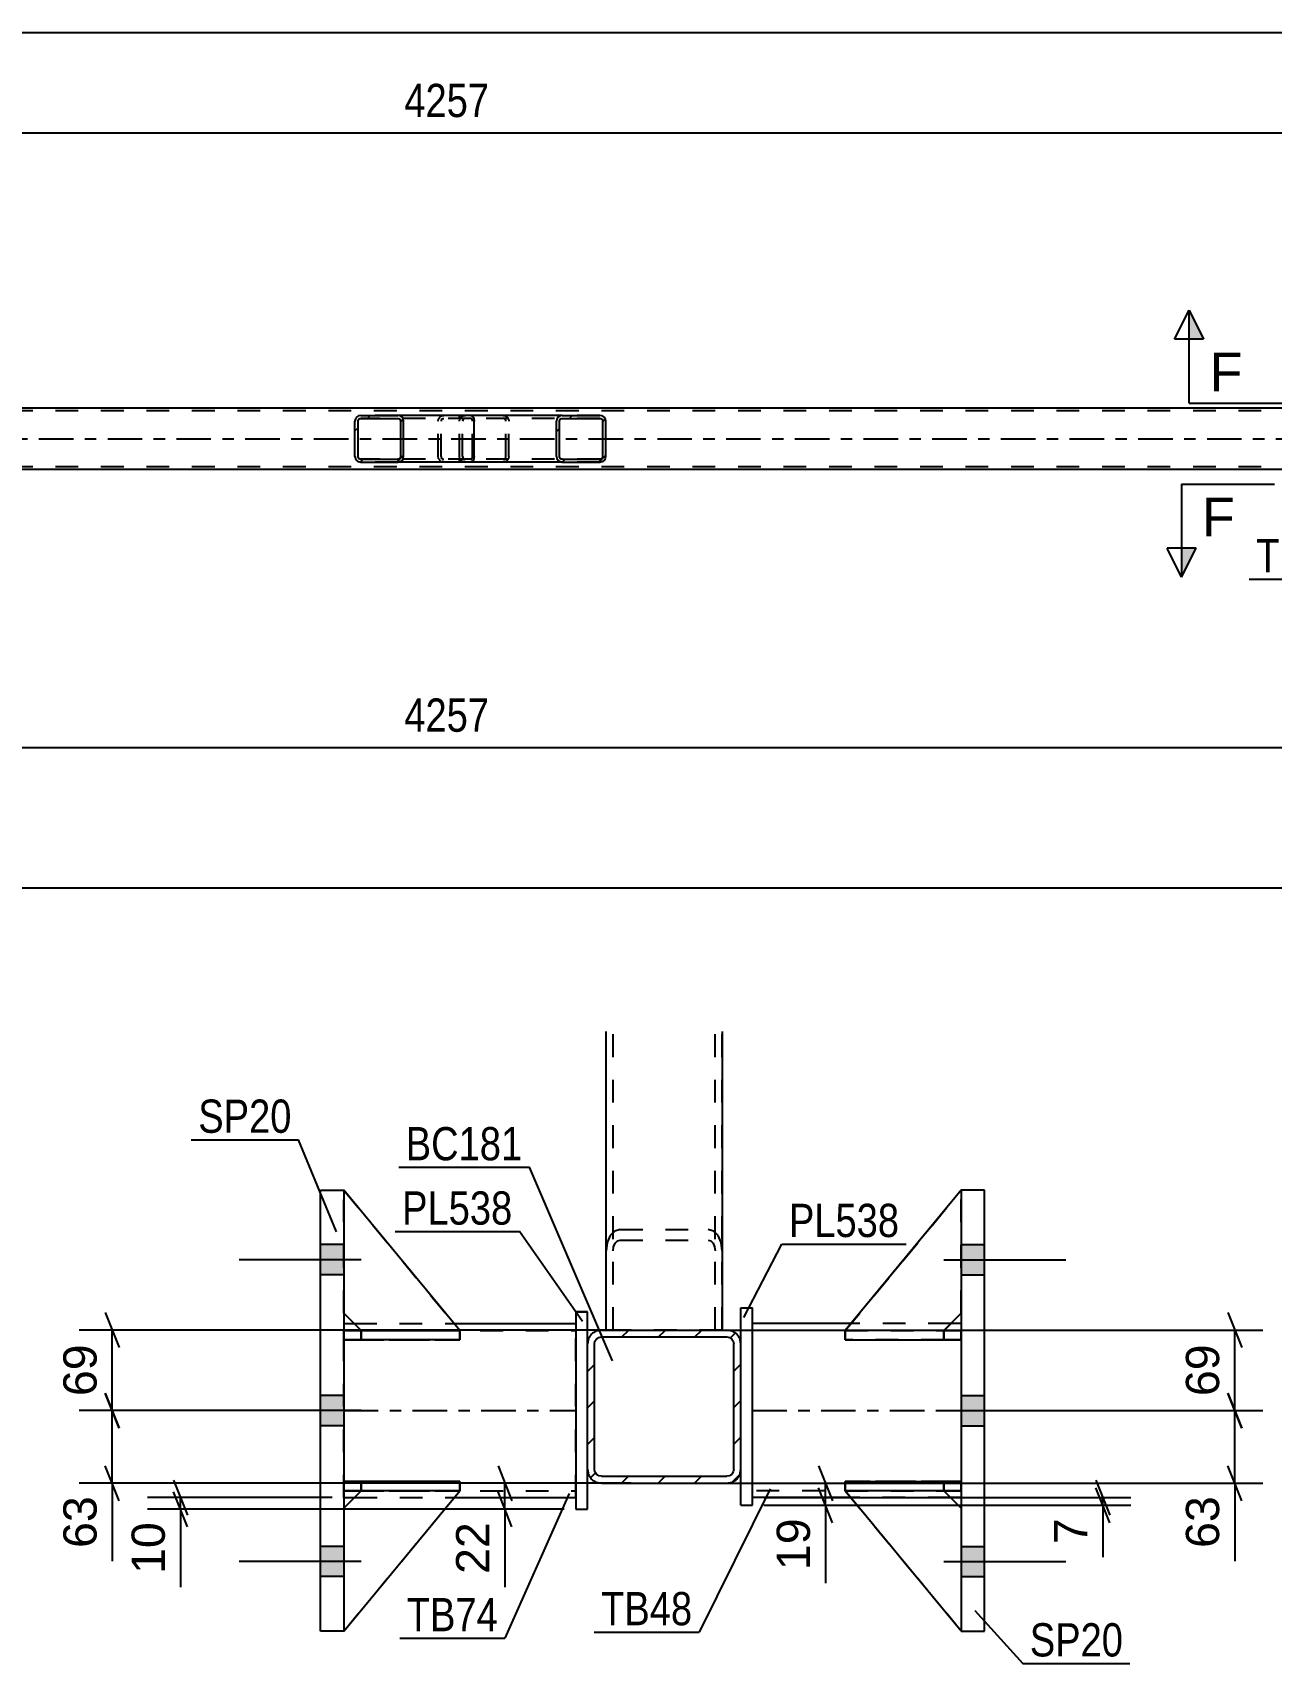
# Model space of a CAD drawing. Header units: millimetres. Extents: x 0 to 841, y 0 to 594.
# Drawn here: x 207.1 to 313.8, y 109.1 to 249.6 of the extents above; entities that cross this region are included whole.
import ezdxf

# ---------------------------------------------------------------- set-up
doc = ezdxf.new("R2010")
doc.units = ezdxf.units.MM
doc.linetypes.add('DXK_LINE_DOT2', pattern=[3.9198, 1.9599, -1.9599])
doc.linetypes.add('DXK_LINE_DOT3', pattern=[5.9187, 2.979, -0.9799, 0.9799, -0.9799])
doc.styles.add('Arial', font='ARIAL.TTF', dxfattribs={"height": 0.2})
doc.styles.add('Arial Narrow', font='ARIALN.TTF', dxfattribs={"height": 0.2})

# ---------------------------------------------------------------- blocks, each defined once
blk = doc.blocks.new('Part-717034435-3125 - 3036')
at = {"color": 7, "linetype": 'DXK_LINE_DOT2'}
for p, q in [((724.56, 216.98), (65.64, 216.98)), ((724.56, 212.18), (65.64, 212.18))]:
    blk.add_line(p, q, dxfattribs=at)
at = {"color": 2, "linetype": 'Continuous'}
for p, q in [((327.15, 217.22), (162.88, 217.22)), ((327.15, 211.94), (162.88, 211.94))]:
    blk.add_line(p, q, dxfattribs=at)
at = {"color": 7, "linetype": 'DXK_LINE_DOT3'}
blk.add_line((65.64, 214.58), (724.56, 214.58), dxfattribs=at)
blk = doc.blocks.new('Part-717034435-3164 - 3036')
at = {"linetype": 'Continuous'}
h = blk.add_hatch(dxfattribs=at)
h.set_pattern_fill('', scale=0.7, style=0, pattern_type=0)
h.set_pattern_definition([(45, (256.4776, 216.2857), (-1.57154, 1.57154), [])])
h.paths.add_polyline_path([(256.52, 216.1), (256.48, 216.29), (256.37, 216.44), (256.2, 216.55), (256.01, 216.58), (252.77, 216.58), (252.58, 216.55), (252.41, 216.44), (252.3, 216.29), (252.26, 216.1), (252.26, 213.06), (252.3, 212.88), (252.41, 212.72), (252.58, 212.62), (252.77, 212.58), (256.01, 212.58), (256.2, 212.62), (256.37, 212.72), (256.48, 212.88), (256.52, 213.06)])
h.paths.add_polyline_path([(256.24, 212.97), (256.19, 212.89), (256.1, 212.84), (256.01, 212.82), (252.77, 212.82), (252.67, 212.84), (252.59, 212.89), (252.53, 212.97), (252.52, 213.06), (252.52, 216.1), (252.53, 216.19), (252.59, 216.27), (252.67, 216.32), (252.77, 216.34), (256.01, 216.34), (256.1, 216.32), (256.19, 216.27), (256.24, 216.19), (256.26, 216.1), (256.26, 213.06)])
at = {"color": 7, "linetype": 'DXK_LINE_DOT2'}
for p, q in [((244.23, 216.55), (244.42, 216.58)), ((244.42, 216.34), (244.32, 216.32)), ((244.9, 216.58), (244.42, 216.58)), ((256.01, 216.34), (244.42, 216.34)), ((247.66, 216.58), (247.85, 216.55)), ((247.75, 216.32), (247.66, 216.34)), ((256.01, 216.58), (252.77, 216.58)), ((243.91, 216.1), (243.95, 216.29)), ((243.91, 213.06), (243.91, 216.1)), ((244.19, 216.19), (244.17, 216.1)), ((244.17, 213.06), (244.17, 216.1)), ((244.24, 216.27), (244.19, 216.19)), ((244.32, 216.32), (244.24, 216.27)), ((247.84, 216.27), (247.75, 216.32)), ((247.89, 216.19), (247.84, 216.27)), ((247.91, 216.1), (247.89, 216.19)), ((247.91, 213.06), (247.91, 216.1)), ((248.13, 216.29), (248.17, 216.1)), ((248.17, 213.06), (248.17, 216.1)), ((243.95, 212.88), (243.91, 213.06)), ((244.17, 213.06), (244.19, 212.97)), ((244.19, 212.97), (244.24, 212.89)), ((244.42, 212.58), (244.23, 212.62)), ((244.24, 212.89), (244.32, 212.84)), ((244.32, 212.84), (244.42, 212.82)), ((256.01, 212.82), (244.42, 212.82)), ((244.9, 212.58), (244.42, 212.58)), ((247.66, 212.82), (247.75, 212.84)), ((247.85, 212.62), (247.66, 212.58)), ((247.75, 212.84), (247.84, 212.89)), ((247.84, 212.89), (247.89, 212.97)), ((247.89, 212.97), (247.91, 213.06)), ((248.17, 213.06), (248.13, 212.88)), ((256.01, 212.58), (252.77, 212.58))]:
    blk.add_line(p, q, dxfattribs=at)
at = {"color": 2, "linetype": 'Continuous'}
for p, q in [((252.77, 216.58), (244.9, 216.58)), ((252.77, 216.58), (252.58, 216.55)), ((252.67, 216.32), (252.77, 216.34)), ((252.77, 216.58), (256.01, 216.58)), ((252.77, 216.34), (256.01, 216.34)), ((256.2, 216.55), (256.01, 216.58)), ((256.01, 216.34), (256.1, 216.32)), ((252.3, 216.29), (252.26, 216.1)), ((252.26, 213.06), (252.26, 216.1)), ((252.52, 216.1), (252.53, 216.19)), ((252.52, 213.06), (252.52, 216.1)), ((252.53, 216.19), (252.59, 216.27)), ((252.59, 216.27), (252.67, 216.32)), ((256.1, 216.32), (256.19, 216.27)), ((256.19, 216.27), (256.24, 216.19)), ((256.24, 216.19), (256.26, 216.1)), ((256.26, 213.06), (256.26, 216.1)), ((256.52, 216.1), (256.48, 216.29)), ((256.52, 213.06), (256.52, 216.1)), ((252.77, 212.58), (244.9, 212.58)), ((252.26, 213.06), (252.3, 212.88)), ((252.53, 212.97), (252.52, 213.06)), ((252.59, 212.89), (252.53, 212.97)), ((252.58, 212.62), (252.77, 212.58)), ((252.67, 212.84), (252.59, 212.89)), ((252.77, 212.82), (252.67, 212.84)), ((252.77, 212.82), (256.01, 212.82)), ((252.77, 212.58), (256.01, 212.58)), ((256.1, 212.84), (256.01, 212.82)), ((256.01, 212.58), (256.2, 212.62)), ((256.19, 212.89), (256.1, 212.84)), ((256.24, 212.97), (256.19, 212.89)), ((256.26, 213.06), (256.24, 212.97)), ((256.48, 212.88), (256.52, 213.06))]:
    blk.add_line(p, q, dxfattribs=at)
at = {"color": 7, "linetype": 'DXK_LINE_DOT2'}
for centre, start, end in [((244.4, 216.08), 110.7583, 155.6801), ((247.68, 216.08), 24.3199, 69.2417), ((244.4, 213.08), 204.3199, 249.2417), ((247.68, 213.08), 290.7583, 335.6801)]:
    blk.add_arc(centre, 0.496, start, end, dxfattribs=at)
at = {"color": 2, "linetype": 'Continuous'}
for centre, start, end in [((252.75, 216.08), 110.7583, 155.68), ((256.03, 216.08), 24.32, 69.2417), ((252.75, 213.08), 204.32, 249.2417), ((256.03, 213.08), 290.7583, 335.68)]:
    blk.add_arc(centre, 0.496, start, end, dxfattribs=at)
blk = doc.blocks.new('Part-717034435-3165 - 3036')
at = {"linetype": 'Continuous'}
h = blk.add_hatch(dxfattribs=at)
h.set_pattern_fill('', scale=0.7, style=0, pattern_type=0)
h.set_pattern_definition([(45, (239.066, 216.2857), (-1.57154, 1.57154), [])])
h.paths.add_polyline_path([(239.1, 216.1), (239.07, 216.29), (238.96, 216.44), (238.79, 216.55), (238.6, 216.58), (235.42, 216.58), (235.22, 216.55), (235.06, 216.44), (234.95, 216.29), (234.91, 216.1), (234.91, 213.06), (234.95, 212.88), (235.06, 212.72), (235.22, 212.62), (235.42, 212.58), (238.6, 212.58), (238.79, 212.62), (238.96, 212.72), (239.07, 212.88), (239.1, 213.06)])
h.paths.add_polyline_path([(238.83, 212.97), (238.78, 212.89), (238.7, 212.84), (238.6, 212.82), (235.42, 212.82), (235.32, 212.84), (235.24, 212.89), (235.19, 212.97), (235.17, 213.06), (235.17, 216.1), (235.19, 216.19), (235.24, 216.27), (235.32, 216.32), (235.42, 216.34), (238.6, 216.34), (238.7, 216.32), (238.78, 216.27), (238.83, 216.19), (238.85, 216.1), (238.85, 213.06)])
at = {"color": 2, "linetype": 'Continuous'}
for p, q in [((235.42, 216.58), (235.22, 216.55)), ((235.32, 216.32), (235.42, 216.34)), ((235.42, 216.58), (238.6, 216.58)), ((235.42, 216.34), (238.6, 216.34)), ((244.9, 216.58), (238.6, 216.58)), ((238.79, 216.55), (238.6, 216.58)), ((238.6, 216.34), (238.7, 216.32)), ((244.9, 216.58), (245.01, 216.55)), ((245.01, 216.55), (245.09, 216.44)), ((245.09, 216.44), (245.15, 216.29)), ((234.95, 216.29), (234.91, 216.1)), ((234.91, 213.06), (234.91, 216.1)), ((235.17, 216.1), (235.19, 216.19)), ((235.17, 213.06), (235.17, 216.1)), ((235.19, 216.19), (235.24, 216.27)), ((235.24, 216.27), (235.32, 216.32)), ((238.7, 216.32), (238.78, 216.27)), ((238.78, 216.27), (238.83, 216.19)), ((238.83, 216.19), (238.85, 216.1)), ((238.85, 213.06), (238.85, 216.1)), ((239.1, 216.1), (239.07, 216.29)), ((239.1, 213.06), (239.1, 216.1)), ((245.15, 216.29), (245.17, 216.1)), ((245.17, 213.06), (245.17, 216.1)), ((234.91, 213.06), (234.95, 212.88)), ((235.19, 212.97), (235.17, 213.06)), ((235.24, 212.89), (235.19, 212.97)), ((235.22, 212.62), (235.42, 212.58)), ((235.32, 212.84), (235.24, 212.89)), ((235.42, 212.82), (235.32, 212.84)), ((235.42, 212.82), (238.6, 212.82)), ((235.42, 212.58), (238.6, 212.58)), ((238.7, 212.84), (238.6, 212.82)), ((238.6, 212.58), (238.79, 212.62)), ((244.9, 212.58), (238.6, 212.58)), ((238.78, 212.89), (238.7, 212.84)), ((238.83, 212.97), (238.78, 212.89)), ((238.85, 213.06), (238.83, 212.97)), ((239.07, 212.88), (239.1, 213.06)), ((245.01, 212.62), (244.9, 212.58)), ((245.09, 212.72), (245.01, 212.62)), ((245.15, 212.88), (245.09, 212.72)), ((245.17, 213.06), (245.15, 212.88))]:
    blk.add_line(p, q, dxfattribs=at)
at = {"color": 7, "linetype": 'DXK_LINE_DOT2'}
for p, q in [((238.6, 216.58), (235.42, 216.58)), ((244.9, 216.34), (235.42, 216.34)), ((242.38, 216.55), (242.57, 216.58)), ((242.47, 216.32), (242.57, 216.34)), ((243.91, 216.34), (243.91, 216.58)), ((244.95, 216.32), (244.9, 216.34)), ((242.06, 216.1), (242.1, 216.29)), ((242.06, 213.06), (242.06, 216.1)), ((242.34, 216.19), (242.32, 216.1)), ((242.32, 213.06), (242.32, 216.1)), ((242.39, 216.27), (242.34, 216.19)), ((242.39, 216.27), (242.41, 216.29)), ((242.41, 216.29), (242.47, 216.32)), ((245, 216.27), (244.95, 216.32)), ((245.03, 216.19), (245, 216.27)), ((245.04, 216.1), (245.03, 216.19)), ((245.04, 213.06), (245.04, 216.1)), ((244.9, 212.82), (235.42, 212.82)), ((238.6, 212.58), (235.42, 212.58)), ((242.1, 212.88), (242.06, 213.06)), ((242.32, 213.06), (242.34, 212.97)), ((242.34, 212.97), (242.39, 212.89)), ((242.57, 212.58), (242.38, 212.62)), ((242.39, 212.89), (242.47, 212.84)), ((242.47, 212.84), (242.57, 212.82)), ((243.91, 212.58), (243.91, 212.82)), ((244.9, 212.82), (244.95, 212.84)), ((244.95, 212.84), (245, 212.89)), ((245, 212.89), (245.03, 212.97)), ((245.03, 212.97), (245.04, 213.06))]:
    blk.add_line(p, q, dxfattribs=at)
at = {"color": 2, "linetype": 'Continuous'}
for centre, start, end in [((235.4, 216.09), 111.1941, 156.1506), ((238.62, 216.09), 23.8494, 68.8059), ((235.4, 213.08), 203.8494, 248.8059), ((238.62, 213.08), 291.1941, 336.1506)]:
    blk.add_arc(centre, 0.492, start, end, dxfattribs=at)
at = {"color": 7, "linetype": 'DXK_LINE_DOT2'}
for centre, start, end in [((242.55, 216.09), 111.1941, 156.1506), ((242.55, 213.08), 203.8494, 248.8059)]:
    blk.add_arc(centre, 0.492, start, end, dxfattribs=at)
blk = doc.blocks.new('Part-717034435-1830 - 1626')
at = {"color": 7, "linetype": 'DXK_LINE_DOT2'}
for p, q in [((235.44, 123.96), (233.94, 122.46)), ((233.94, 111.87), (243.94, 123.96)), ((233.94, 122.46), (235.44, 123.96)), ((233.94, 111.87), (243.94, 123.96)), ((243.94, 123.96), (235.44, 123.96)), ((235.44, 123.96), (235.44, 123.96)), ((235.44, 123.96), (243.94, 123.96)), ((243.94, 123.96), (243.94, 123.96)), ((233.94, 122.46), (233.94, 111.87))]:
    blk.add_line(p, q, dxfattribs=at)
blk = doc.blocks.new('Part-717034435-1665 - 1626')
at = {"color": 2, "linetype": 'Continuous'}
for p, q in [((289.14, 149.87), (287.14, 149.87)), ((287.14, 149.87), (287.14, 111.87)), ((289.14, 111.87), (289.14, 149.87)), ((287.14, 111.87), (289.14, 111.87))]:
    blk.add_line(p, q, dxfattribs=at)
blk = doc.blocks.new('Part-717034435-1633 - 1626')
at = {"color": 7, "linetype": 'DXK_LINE_DOT2'}
for p, q in [((277.14, 123.97), (277.14, 124.77)), ((277.14, 124.77), (285.64, 124.77)), ((287.14, 124.77), (277.14, 124.77)), ((285.64, 123.97), (277.14, 123.97)), ((277.14, 123.97), (287.14, 123.97)), ((285.64, 123.97), (285.64, 124.77)), ((285.64, 124.77), (287.14, 124.77)), ((287.14, 123.97), (285.64, 123.97)), ((287.14, 123.97), (287.14, 124.77)), ((287.14, 123.97), (287.14, 124.77)), ((287.14, 124.77), (287.14, 124.77)), ((287.14, 123.97), (287.14, 123.97))]:
    blk.add_line(p, q, dxfattribs=at)
blk = doc.blocks.new('Part-717034435-1650 - 1626')
at = {"color": 2, "linetype": 'Continuous'}
for p, q in [((233.94, 138.37), (234.83, 138.37)), ((243.44, 138.37), (253.94, 138.37)), ((233.94, 123.37), (234.85, 123.37)), ((243.45, 123.37), (253.94, 123.37))]:
    blk.add_line(p, q, dxfattribs=at)
at = {"color": 7, "linetype": 'DXK_LINE_DOT2'}
for p, q in [((233.94, 123.37), (233.94, 138.37)), ((233.94, 137.77), (253.94, 137.77)), ((234.83, 138.37), (243.44, 138.37)), ((253.94, 123.37), (253.94, 138.37)), ((233.94, 123.97), (253.94, 123.97)), ((234.85, 123.37), (243.45, 123.37))]:
    blk.add_line(p, q, dxfattribs=at)
at = {"color": 7, "linetype": 'DXK_LINE_DOT3'}
blk.add_line((233.94, 130.87), (253.94, 130.87), dxfattribs=at)
blk = doc.blocks.new('Part-717034435-1634 - 1626')
at = {"color": 2, "linetype": 'Continuous'}
for p, q in [((277.15, 137.77), (277.14, 137.77)), ((277.14, 137.77), (277.14, 136.97)), ((287.14, 137.77), (278.39, 137.77)), ((287.14, 137.77), (287.14, 137.77)), ((287.14, 137.77), (287.14, 136.97)), ((277.14, 136.97), (287.14, 136.97))]:
    blk.add_line(p, q, dxfattribs=at)
at = {"color": 7, "linetype": 'DXK_LINE_DOT2'}
for p, q in [((278.39, 137.77), (277.15, 137.77)), ((285.64, 137.77), (277.15, 137.77)), ((285.64, 137.77), (287.14, 137.77)), ((285.64, 137.77), (285.64, 136.97)), ((287.14, 137.77), (287.14, 137.77)), ((277.14, 136.97), (285.64, 136.97)), ((285.64, 136.97), (287.14, 136.97))]:
    blk.add_line(p, q, dxfattribs=at)
blk = doc.blocks.new('Part-717034435-1635 - 1626')
at = {"color": 2, "linetype": 'Continuous'}
for p, q in [((277.14, 124.77), (287.14, 124.77)), ((277.14, 124.77), (277.14, 123.97)), ((287.14, 123.97), (277.14, 123.97)), ((287.14, 124.77), (287.14, 124.77)), ((287.14, 123.97), (287.14, 124.77))]:
    blk.add_line(p, q, dxfattribs=at)
at = {"color": 7, "linetype": 'DXK_LINE_DOT2'}
for p, q in [((285.64, 124.77), (277.14, 124.77)), ((277.14, 123.97), (285.64, 123.97)), ((287.14, 124.77), (285.64, 124.77)), ((285.64, 124.77), (285.64, 123.97)), ((285.64, 123.97), (287.14, 123.97)), ((287.14, 124.77), (287.14, 124.77))]:
    blk.add_line(p, q, dxfattribs=at)
blk = doc.blocks.new('Part-717034435-1682 - 1626')
at = {"linetype": 'Continuous'}
h = blk.add_hatch(dxfattribs=at)
h.set_pattern_fill('', scale=0.7, style=0, pattern_type=0)
h.set_pattern_definition([(45, (267.3983, 124.7016), (-1.57154, 1.57154), [])])
h.paths.add_polyline_path([(266.94, 124.61), (267.4, 124.7), (267.79, 124.96), (268.05, 125.35), (268.14, 125.81), (268.14, 136.61), (268.05, 137.07), (267.79, 137.46), (267.4, 137.72), (266.94, 137.81), (256.14, 137.81), (255.68, 137.72), (255.29, 137.46), (255.03, 137.07), (254.94, 136.61), (254.94, 125.81), (255.03, 125.35), (255.29, 124.96), (255.68, 124.7), (256.14, 124.61)])
h.paths.add_polyline_path([(256.14, 125.21), (255.91, 125.26), (255.71, 125.39), (255.58, 125.58), (255.54, 125.81), (255.54, 136.61), (255.58, 136.84), (255.71, 137.03), (255.91, 137.16), (256.14, 137.21), (266.94, 137.21), (267.17, 137.16), (267.36, 137.03), (267.49, 136.84), (267.54, 136.61), (267.54, 125.81), (267.49, 125.58), (267.36, 125.39), (267.17, 125.26), (266.94, 125.21)])
at = {"color": 2, "linetype": 'Continuous'}
for p, q in [((256.14, 137.81), (255.68, 137.72)), ((256.14, 137.81), (256.14, 137.81)), ((256.14, 137.81), (266.94, 137.81)), ((266.94, 137.81), (266.94, 137.81)), ((267.4, 137.72), (266.94, 137.81)), ((255.03, 137.07), (254.94, 136.61)), ((254.94, 136.61), (254.94, 136.61)), ((254.94, 125.81), (254.94, 136.61)), ((255.54, 136.61), (255.58, 136.84)), ((255.54, 136.61), (255.54, 136.61)), ((255.54, 125.81), (255.54, 136.61)), ((255.58, 136.84), (255.71, 137.03)), ((255.71, 137.03), (255.91, 137.16)), ((255.91, 137.16), (256.14, 137.21)), ((256.14, 137.21), (256.14, 137.21)), ((256.14, 137.21), (266.94, 137.21)), ((266.94, 137.21), (266.94, 137.21)), ((266.94, 137.21), (267.17, 137.16)), ((267.17, 137.16), (267.36, 137.03)), ((267.36, 137.03), (267.49, 136.84)), ((267.49, 136.84), (267.54, 136.61)), ((267.54, 136.61), (267.54, 136.61)), ((267.54, 125.81), (267.54, 136.61)), ((268.14, 136.61), (268.05, 137.07)), ((268.14, 136.61), (268.14, 136.61)), ((268.14, 125.81), (268.14, 136.61)), ((254.94, 125.81), (254.94, 125.81)), ((254.94, 125.81), (255.03, 125.35)), ((255.54, 125.81), (255.54, 125.81)), ((255.58, 125.58), (255.54, 125.81)), ((255.71, 125.39), (255.58, 125.58)), ((255.91, 125.26), (255.71, 125.39)), ((256.14, 125.21), (255.91, 125.26)), ((256.14, 125.21), (256.14, 125.21)), ((256.14, 125.21), (266.94, 125.21)), ((267.17, 125.26), (266.94, 125.21)), ((266.94, 125.21), (266.94, 125.21)), ((267.36, 125.39), (267.17, 125.26)), ((267.49, 125.58), (267.36, 125.39)), ((267.54, 125.81), (267.49, 125.58)), ((267.54, 125.81), (267.54, 125.81)), ((268.05, 125.35), (268.14, 125.81)), ((268.14, 125.81), (268.14, 125.81)), ((255.68, 124.7), (256.14, 124.61)), ((256.14, 124.61), (256.14, 124.61)), ((256.14, 124.61), (266.94, 124.61)), ((266.94, 124.61), (267.4, 124.7)), ((266.94, 124.61), (266.94, 124.61))]:
    blk.add_line(p, q, dxfattribs=at)
for centre, start, end in [((256.14, 136.61), 112.5, 157.5), ((266.94, 136.61), 22.5, 67.5), ((256.14, 125.81), 202.5, 247.5), ((266.94, 125.81), 292.5, 337.5)]:
    blk.add_arc(centre, 1.2, start, end, dxfattribs=at)
blk = doc.blocks.new('Part-717034435-1701 - 1626')
at = {"color": 2, "linetype": 'Continuous'}
for p, q in [((277.14, 123.96), (277.14, 123.96)), ((285.64, 123.96), (277.14, 123.96)), ((287.14, 111.87), (277.14, 123.96)), ((285.64, 123.96), (285.64, 123.96)), ((285.64, 123.96), (287.14, 122.46))]:
    blk.add_line(p, q, dxfattribs=at)
at = {"color": 7, "linetype": 'DXK_LINE_DOT2'}
for p, q in [((277.14, 123.96), (285.64, 123.96)), ((287.14, 111.87), (277.14, 123.96)), ((285.64, 123.96), (287.14, 122.46)), ((287.14, 122.46), (287.14, 111.87))]:
    blk.add_line(p, q, dxfattribs=at)
blk = doc.blocks.new('Part-717034435-1704 - 1626')
at = {"color": 7, "linetype": 'DXK_LINE_DOT2'}
for p, q in [((287.14, 149.87), (277.14, 137.76)), ((277.14, 137.76), (287.14, 149.87)), ((287.14, 139.26), (287.14, 149.87)), ((285.64, 137.76), (287.14, 139.26)), ((285.64, 137.76), (287.14, 139.26)), ((277.14, 137.76), (285.64, 137.76)), ((277.14, 137.76), (277.14, 137.76)), ((285.64, 137.76), (277.14, 137.76)), ((285.64, 137.76), (285.64, 137.76))]:
    blk.add_line(p, q, dxfattribs=at)
blk = doc.blocks.new('Part-717034435-1836 - 1626')
at = {"color": 2, "linetype": 'Continuous'}
for p, q in [((233.94, 136.97), (233.94, 137.77)), ((233.94, 137.77), (242.69, 137.77)), ((243.94, 137.77), (243.93, 137.77)), ((243.94, 136.97), (243.94, 137.77)), ((243.94, 136.97), (233.94, 136.97)), ((233.94, 136.97), (233.94, 136.97))]:
    blk.add_line(p, q, dxfattribs=at)
at = {"color": 7, "linetype": 'DXK_LINE_DOT2'}
for p, q in [((235.44, 137.77), (233.94, 137.77)), ((235.44, 136.97), (235.44, 137.77)), ((235.44, 137.77), (243.93, 137.77)), ((233.94, 136.97), (235.44, 136.97)), ((235.44, 136.97), (243.94, 136.97))]:
    blk.add_line(p, q, dxfattribs=at)
blk = doc.blocks.new('Part-717034435-1707 - 1626')
at = {"color": 2, "linetype": 'Continuous'}
for p, q in [((287.14, 149.87), (277.14, 137.76)), ((287.14, 149.87), (287.14, 149.87)), ((287.14, 149.87), (287.14, 149.87)), ((285.65, 137.77), (287.14, 139.26)), ((278.39, 137.76), (277.14, 137.76)), ((277.14, 137.76), (277.14, 137.76))]:
    blk.add_line(p, q, dxfattribs=at)
at = {"color": 7, "linetype": 'DXK_LINE_DOT2'}
for p, q in [((287.14, 149.87), (277.14, 137.76)), ((287.14, 139.26), (287.14, 149.87)), ((285.64, 137.76), (287.14, 139.26)), ((285.64, 137.76), (277.14, 137.76)), ((285.64, 137.76), (278.39, 137.76)), ((285.64, 137.76), (285.65, 137.77)), ((285.64, 137.76), (285.64, 137.76))]:
    blk.add_line(p, q, dxfattribs=at)
blk = doc.blocks.new('Part-717034435-1835 - 1626')
at = {"color": 2, "linetype": 'Continuous'}
for p, q in [((233.94, 123.97), (233.94, 124.77)), ((243.94, 124.77), (233.94, 124.77)), ((243.94, 123.97), (233.94, 123.97)), ((233.94, 123.97), (233.94, 123.97)), ((243.94, 123.97), (243.94, 124.77))]:
    blk.add_line(p, q, dxfattribs=at)
at = {"color": 7, "linetype": 'DXK_LINE_DOT2'}
for p, q in [((235.44, 124.77), (233.94, 124.77)), ((233.94, 123.97), (235.44, 123.97)), ((235.44, 123.97), (235.44, 124.77)), ((243.94, 124.77), (235.44, 124.77)), ((235.44, 123.97), (243.94, 123.97))]:
    blk.add_line(p, q, dxfattribs=at)
blk = doc.blocks.new('Part-717034435-1708 - 1626')
at = {"color": 7, "linetype": 'DXK_LINE_DOT2'}
for p, q in [((277.14, 136.97), (277.14, 137.77)), ((277.14, 137.77), (285.64, 137.77)), ((287.14, 137.77), (277.14, 137.77)), ((285.64, 136.97), (285.64, 137.77)), ((285.64, 137.77), (287.14, 137.77)), ((287.14, 136.97), (287.14, 137.77)), ((287.14, 136.97), (287.14, 137.77)), ((287.14, 137.77), (287.14, 137.77)), ((285.64, 136.97), (277.14, 136.97)), ((277.14, 136.97), (287.14, 136.97)), ((287.14, 136.97), (285.64, 136.97)), ((287.14, 136.97), (287.14, 136.97))]:
    blk.add_line(p, q, dxfattribs=at)
blk = doc.blocks.new('Part-717034435-1790 - 1626')
at = {"color": 2, "linetype": 'Continuous'}
for p, q in [((277.64, 138.37), (269.14, 138.37)), ((287.14, 138.37), (286.25, 138.37)), ((277.63, 123.37), (269.14, 123.37)), ((287.14, 123.37), (286.23, 123.37))]:
    blk.add_line(p, q, dxfattribs=at)
at = {"color": 7, "linetype": 'DXK_LINE_DOT2'}
for p, q in [((269.14, 123.37), (269.14, 138.37)), ((287.14, 137.77), (269.14, 137.77)), ((286.25, 138.37), (277.64, 138.37)), ((287.14, 138.37), (287.14, 123.37)), ((287.14, 123.97), (269.14, 123.97)), ((286.23, 123.37), (277.63, 123.37))]:
    blk.add_line(p, q, dxfattribs=at)
at = {"color": 7, "linetype": 'DXK_LINE_DOT3'}
blk.add_line((269.14, 130.87), (287.14, 130.87), dxfattribs=at)
blk = doc.blocks.new('Part-717034435-1805 - 1626')
at = {"color": 2, "linetype": 'Continuous'}
for p, q in [((268.14, 139.71), (269.14, 139.71)), ((268.14, 136.61), (268.14, 139.71)), ((269.14, 122.71), (269.14, 139.71)), ((268.14, 122.71), (268.14, 125.81)), ((268.14, 122.71), (269.14, 122.71))]:
    blk.add_line(p, q, dxfattribs=at)
at = {"color": 7, "linetype": 'DXK_LINE_DOT2'}
for p, q in [((268.14, 139.71), (269.14, 139.71)), ((268.14, 125.81), (268.14, 136.61)), ((268.14, 122.71), (269.14, 122.71))]:
    blk.add_line(p, q, dxfattribs=at)
blk = doc.blocks.new('Bolt-717034435-1874 - 1626')
at = {"linetype": 'Continuous'}
for points in [[(233.94, 142.57), (233.94, 145.17), (231.94, 145.17), (231.94, 142.57)], [(233.94, 142.57), (233.94, 145.17), (231.94, 145.17), (231.94, 142.57)], [(233.94, 142.57), (233.94, 145.17), (231.94, 145.17), (231.94, 142.57)], [(233.94, 129.57), (233.94, 132.17), (231.94, 132.17), (231.94, 129.57)], [(233.94, 129.57), (233.94, 132.17), (231.94, 132.17), (231.94, 129.57)], [(233.94, 116.57), (233.94, 119.17), (231.94, 119.17), (231.94, 116.57)], [(233.94, 116.57), (233.94, 119.17), (231.94, 119.17), (231.94, 116.57)], [(233.94, 116.57), (233.94, 119.17), (231.94, 119.17), (231.94, 116.57)]]:
    blk.add_hatch(color=1, dxfattribs=at).paths.add_polyline_path(points)
at = {"color": 1, "linetype": 'Continuous'}
for p, q in [((233.94, 145.17), (231.94, 145.17)), ((233.94, 145.17), (231.94, 145.17)), ((233.94, 145.17), (231.94, 145.17)), ((235.44, 143.87), (224.94, 143.87)), ((235.44, 143.87), (224.94, 143.87)), ((235.44, 143.87), (224.94, 143.87)), ((233.94, 142.57), (231.94, 142.57)), ((233.94, 142.57), (231.94, 142.57)), ((233.94, 142.57), (231.94, 142.57)), ((233.94, 132.17), (231.94, 132.17)), ((233.94, 132.17), (231.94, 132.17)), ((235.44, 130.87), (224.94, 130.87)), ((235.44, 130.87), (224.94, 130.87)), ((233.94, 129.57), (231.94, 129.57)), ((233.94, 129.57), (231.94, 129.57)), ((233.94, 119.17), (231.94, 119.17)), ((233.94, 119.17), (231.94, 119.17)), ((233.94, 119.17), (231.94, 119.17)), ((235.44, 117.87), (224.94, 117.87)), ((235.44, 117.87), (224.94, 117.87)), ((235.44, 117.87), (224.94, 117.87)), ((233.94, 116.57), (231.94, 116.57)), ((233.94, 116.57), (231.94, 116.57)), ((233.94, 116.57), (231.94, 116.57))]:
    blk.add_line(p, q, dxfattribs=at)
blk = doc.blocks.new('Part-717034435-1810 - 1626')
at = {"color": 2, "linetype": 'Continuous'}
for p, q in [((253.94, 139.37), (254.94, 139.37)), ((253.94, 139.37), (253.94, 122.37)), ((254.94, 136.61), (254.94, 139.37)), ((254.94, 122.37), (254.94, 125.81)), ((253.94, 122.37), (254.94, 122.37))]:
    blk.add_line(p, q, dxfattribs=at)
at = {"color": 7, "linetype": 'DXK_LINE_DOT2'}
for p, q in [((254.94, 139.37), (253.94, 139.37)), ((254.94, 125.81), (254.94, 136.61)), ((253.94, 122.37), (254.94, 122.37))]:
    blk.add_line(p, q, dxfattribs=at)
blk = doc.blocks.new('Part-717034435-1819 - 1626')
at = {"color": 7, "linetype": 'DXK_LINE_DOT2'}
for p, q in [((277.14, 123.96), (285.64, 123.96)), ((287.14, 111.87), (277.14, 123.96)), ((277.14, 123.96), (277.14, 123.96)), ((285.64, 123.96), (277.14, 123.96)), ((277.14, 123.96), (287.14, 111.87)), ((285.64, 123.96), (287.14, 122.46)), ((285.64, 123.96), (285.64, 123.96)), ((287.14, 122.46), (285.64, 123.96)), ((287.14, 122.46), (287.14, 111.87))]:
    blk.add_line(p, q, dxfattribs=at)
blk = doc.blocks.new('Bolt-717034435-1823 - 1626')
at = {"linetype": 'Continuous'}
for points in [[(289.14, 142.57), (289.14, 145.17), (287.14, 145.17), (287.14, 142.57)], [(289.14, 142.57), (289.14, 145.17), (287.14, 145.17), (287.14, 142.57)], [(289.14, 142.57), (289.14, 145.17), (287.14, 145.17), (287.14, 142.57)], [(289.14, 129.57), (289.14, 132.17), (287.14, 132.17), (287.14, 129.57)], [(289.14, 129.57), (289.14, 132.17), (287.14, 132.17), (287.14, 129.57)], [(289.14, 116.57), (289.14, 119.17), (287.14, 119.17), (287.14, 116.57)], [(289.14, 116.57), (289.14, 119.17), (287.14, 119.17), (287.14, 116.57)], [(289.14, 116.57), (289.14, 119.17), (287.14, 119.17), (287.14, 116.57)]]:
    blk.add_hatch(color=1, dxfattribs=at).paths.add_polyline_path(points)
at = {"color": 1, "linetype": 'Continuous'}
for p, q in [((287.14, 145.17), (289.14, 145.17)), ((287.14, 145.17), (289.14, 145.17)), ((287.14, 145.17), (289.14, 145.17)), ((285.64, 143.87), (296.14, 143.87)), ((285.64, 143.87), (296.14, 143.87)), ((285.64, 143.87), (296.14, 143.87)), ((287.14, 142.57), (289.14, 142.57)), ((287.14, 142.57), (289.14, 142.57)), ((287.14, 142.57), (289.14, 142.57)), ((287.14, 132.17), (289.14, 132.17)), ((287.14, 132.17), (289.14, 132.17)), ((285.64, 130.87), (296.14, 130.87)), ((285.64, 130.87), (296.14, 130.87)), ((287.14, 129.57), (289.14, 129.57)), ((287.14, 129.57), (289.14, 129.57)), ((287.14, 119.17), (289.14, 119.17)), ((287.14, 119.17), (289.14, 119.17)), ((287.14, 119.17), (289.14, 119.17)), ((285.64, 117.87), (296.14, 117.87)), ((285.64, 117.87), (296.14, 117.87)), ((285.64, 117.87), (296.14, 117.87)), ((287.14, 116.57), (289.14, 116.57)), ((287.14, 116.57), (289.14, 116.57)), ((287.14, 116.57), (289.14, 116.57))]:
    blk.add_line(p, q, dxfattribs=at)
blk = doc.blocks.new('Part-717034435-1827 - 1626')
at = {"color": 2, "linetype": 'Continuous'}
for p, q in [((235.44, 123.96), (233.94, 122.46)), ((233.94, 111.87), (243.94, 123.96)), ((243.94, 123.96), (235.44, 123.96)), ((235.44, 123.96), (235.44, 123.96)), ((243.94, 123.96), (243.94, 123.96))]:
    blk.add_line(p, q, dxfattribs=at)
at = {"color": 7, "linetype": 'DXK_LINE_DOT2'}
for p, q in [((233.94, 122.46), (235.44, 123.96)), ((233.94, 111.87), (243.94, 123.96)), ((235.44, 123.96), (243.94, 123.96)), ((233.94, 122.46), (233.94, 111.87))]:
    blk.add_line(p, q, dxfattribs=at)
blk = doc.blocks.new('Part-717034435-1832 - 1626')
at = {"color": 2, "linetype": 'Continuous'}
for p, q in [((256.54, 137.81), (256.54, 163.53)), ((266.54, 163.53), (266.54, 137.81))]:
    blk.add_line(p, q, dxfattribs=at)
at = {"color": 7, "linetype": 'DXK_LINE_DOT2'}
for p, q in [((257.14, 137.81), (257.14, 163.53)), ((265.94, 137.81), (265.94, 163.53)), ((266.54, 137.81), (256.54, 137.81)), ((256.54, 137.81), (256.54, 137.81)), ((256.54, 137.81), (266.54, 137.81)), ((266.54, 137.81), (266.54, 137.81))]:
    blk.add_line(p, q, dxfattribs=at)
blk = doc.blocks.new('Part-717034435-1837 - 1626')
at = {"color": 7, "linetype": 'DXK_LINE_DOT2'}
for p, q in [((233.94, 124.77), (235.44, 124.77)), ((243.94, 124.77), (233.94, 124.77)), ((233.94, 124.77), (233.94, 124.77)), ((233.94, 124.77), (233.94, 123.97)), ((233.94, 124.77), (233.94, 123.97)), ((235.44, 123.97), (233.94, 123.97)), ((233.94, 123.97), (243.94, 123.97)), ((233.94, 123.97), (233.94, 123.97)), ((235.44, 124.77), (243.94, 124.77)), ((235.44, 124.77), (235.44, 123.97)), ((243.94, 123.97), (235.44, 123.97)), ((243.94, 124.77), (243.94, 123.97))]:
    blk.add_line(p, q, dxfattribs=at)
blk = doc.blocks.new('Part-717034435-1838 - 1626')
at = {"color": 7, "linetype": 'DXK_LINE_DOT2'}
for p, q in [((233.94, 137.77), (235.44, 137.77)), ((243.71, 137.77), (233.94, 137.77)), ((233.94, 137.77), (233.94, 137.77)), ((233.94, 137.77), (233.94, 136.97)), ((233.94, 137.77), (233.94, 136.97)), ((235.44, 137.77), (243.94, 137.77)), ((235.44, 137.77), (235.44, 136.97)), ((243.94, 137.77), (243.94, 136.97)), ((235.44, 136.97), (233.94, 136.97)), ((233.94, 136.97), (243.94, 136.97)), ((233.94, 136.97), (233.94, 136.97)), ((243.94, 136.97), (235.44, 136.97))]:
    blk.add_line(p, q, dxfattribs=at)
blk = doc.blocks.new('Part-717034435-1841 - 1626')
at = {"color": 2, "linetype": 'Continuous'}
for p, q in [((233.94, 149.87), (233.94, 149.87)), ((233.94, 149.87), (233.94, 149.87)), ((243.94, 137.76), (233.94, 149.87)), ((235.43, 137.77), (233.94, 139.26)), ((242.69, 137.76), (243.94, 137.76)), ((243.94, 137.76), (243.94, 137.76))]:
    blk.add_line(p, q, dxfattribs=at)
at = {"color": 7, "linetype": 'DXK_LINE_DOT2'}
for p, q in [((233.94, 139.26), (233.94, 149.87)), ((233.94, 149.87), (243.94, 137.76)), ((235.44, 137.76), (233.94, 139.26)), ((235.44, 137.76), (235.43, 137.77)), ((243.94, 137.76), (235.44, 137.76)), ((235.44, 137.76), (235.44, 137.76)), ((235.44, 137.76), (242.69, 137.76))]:
    blk.add_line(p, q, dxfattribs=at)
blk = doc.blocks.new('Part-717034435-1844 - 1626')
at = {"color": 7, "linetype": 'DXK_LINE_DOT2'}
for p, q in [((233.94, 139.26), (233.94, 149.87)), ((233.94, 149.87), (243.94, 137.76)), ((233.94, 149.87), (243.94, 137.76)), ((235.44, 137.76), (233.94, 139.26)), ((235.44, 137.76), (233.94, 139.26)), ((243.94, 137.76), (235.44, 137.76)), ((235.44, 137.76), (235.44, 137.76)), ((235.44, 137.76), (243.94, 137.76)), ((243.94, 137.76), (243.94, 137.76))]:
    blk.add_line(p, q, dxfattribs=at)
blk = doc.blocks.new('Part-717034435-1854 - 1626')
at = {"color": 2, "linetype": 'Continuous'}
for p, q in [((231.94, 149.87), (233.94, 149.87)), ((231.94, 111.87), (231.94, 149.87)), ((233.94, 149.87), (233.94, 111.87)), ((233.94, 111.87), (231.94, 111.87))]:
    blk.add_line(p, q, dxfattribs=at)
blk = doc.blocks.new('Part-717034435-1859 - 1626')
at = {"color": 7, "linetype": 'DXK_LINE_DOT2'}
for p, q in [((256.54, 137.81), (256.54, 163.53)), ((257.14, 137.81), (257.14, 163.53)), ((265.94, 137.81), (265.94, 163.53)), ((266.54, 137.81), (266.54, 163.53)), ((257.28, 146.34), (256.89, 145.94)), ((257.74, 146.48), (257.28, 146.34)), ((257.74, 146.48), (265.34, 146.48)), ((265.8, 146.34), (265.34, 146.48)), ((266.19, 145.94), (265.8, 146.34)), ((256.63, 145.34), (256.54, 144.62)), ((256.89, 145.94), (256.63, 145.34)), ((257.14, 144.62), (257.18, 144.98)), ((257.18, 144.98), (257.31, 145.28)), ((257.31, 145.28), (257.51, 145.48)), ((257.51, 145.48), (257.74, 145.55)), ((257.74, 145.55), (265.34, 145.55)), ((265.34, 145.55), (265.57, 145.48)), ((265.57, 145.48), (265.76, 145.28)), ((265.76, 145.28), (265.89, 144.98)), ((265.89, 144.98), (265.94, 144.62)), ((266.45, 145.34), (266.19, 145.94)), ((266.54, 144.62), (266.45, 145.34)), ((256.54, 137.81), (266.54, 137.81)), ((256.63, 137.81), (256.54, 137.81))]:
    blk.add_line(p, q, dxfattribs=at)
blk = doc.blocks.new('StraightDimension-717034435-3405 - 3036')
at = {"color": 7, "linetype": 'Continuous'}
for p, q in [((157.68, 210.54), (157.68, 179.39)), ((327.95, 210.54), (327.95, 179.39)), ((159.18, 188.6), (156.18, 187.4)), ((326.45, 187.4), (329.45, 188.6)), ((157.68, 188), (327.95, 188))]:
    blk.add_line(p, q, dxfattribs=at)
at = {"color": 0}
blk.add_wipeout([(247.07, 188.75), (247.07, 192.95), (238.56, 192.95), (238.56, 188.75)], dxfattribs=at)
at = {"color": 3, "style": 'Arial Narrow'}
blk.add_text('4257', height=2.863, dxfattribs=at).set_placement((239.16, 189.35))
at = {"color": 0, "linetype": 'Continuous'}
blk.add_wipeout([(327.35, 187.3), (323.15, 187.3), (323.15, 178.79), (327.35, 178.79)], dxfattribs=at)
at = {"color": 3, "linetype": 'Continuous', "style": 'Arial Narrow'}
blk.add_text('8042', height=2.863, rotation=90.0002, dxfattribs=at).set_placement((326.75, 179.39))
blk = doc.blocks.new('StraightDimension-717034435-3442 - 3036')
at = {"color": 7, "linetype": 'Continuous'}
for p, q in [((157.68, 218.62), (157.68, 243.8)), ((327.95, 218.62), (327.95, 243.8)), ((159.18, 241.55), (156.18, 240.35)), ((157.68, 240.95), (327.95, 240.95)), ((326.45, 240.35), (329.45, 241.55))]:
    blk.add_line(p, q, dxfattribs=at)
at = {"color": 0}
blk.add_wipeout([(247.07, 241.7), (247.07, 245.9), (238.56, 245.9), (238.56, 241.7)], dxfattribs=at)
at = {"color": 3, "style": 'Arial Narrow'}
blk.add_text('4257', height=2.863, dxfattribs=at).set_placement((239.16, 242.3))
blk = doc.blocks.new('StraightDimension-717034435-3524 - 3036')
at = {"color": 7, "linetype": 'Continuous'}
blk.add_line((57.02, 249.57), (733.18, 249.57), dxfattribs=at)
blk = doc.blocks.new('StraightDimension-717034435-3545 - 3036')
at = {"color": 7, "linetype": 'Continuous'}
blk.add_line((56.38, 175.89), (733.82, 175.89), dxfattribs=at)
blk = doc.blocks.new('StraightDimension-717034435-1899 - 1626')
at = {"color": 7, "linetype": 'Continuous'}
for p, q in [((310.1, 139.31), (311.3, 136.31)), ((266.77, 137.81), (313.1, 137.81)), ((310.7, 130.87), (310.7, 137.81)), ((311.3, 129.37), (310.1, 132.37)), ((290.14, 130.87), (313.1, 130.87))]:
    blk.add_line(p, q, dxfattribs=at)
at = {"color": 0}
blk.add_wipeout([(309.95, 137.16), (305.75, 137.16), (305.75, 131.52), (309.95, 131.52)], dxfattribs=at)
at = {"color": 3, "style": 'Arial'}
blk.add_text('69', height=2.865, rotation=90.0002, dxfattribs=at).set_placement((309.35, 132.12))
blk = doc.blocks.new('StraightDimension-717034435-1989 - 1626')
at = {"color": 7, "linetype": 'Continuous'}
for p, q in [((274.85, 126.11), (276.05, 123.11)), ((266.23, 124.61), (277.85, 124.61)), ((276.05, 121.21), (274.85, 124.21)), ((275.45, 122.71), (275.45, 124.61)), ((270.14, 122.71), (277.85, 122.71)), ((275.45, 122.71), (275.45, 116.01)), ((275.45, 122.71), (275.45, 116.01))]:
    blk.add_line(p, q, dxfattribs=at)
at = {"color": 0}
blk.add_wipeout([(274.7, 122.18), (270.5, 122.18), (270.5, 116.53), (274.7, 116.53)], dxfattribs=at)
at = {"color": 3, "style": 'Arial'}
blk.add_text('19', height=2.865, rotation=90.0002, dxfattribs=at).set_placement((274.1, 117.13))
blk = doc.blocks.new('StraightDimension-717034435-1917 - 1626')
at = {"color": 7, "linetype": 'Continuous'}
for p, q in [((310.1, 132.37), (311.3, 129.37)), ((290.14, 130.87), (313.1, 130.87)), ((310.7, 124.61), (310.7, 130.87)), ((311.3, 123.11), (310.1, 126.11)), ((266.77, 124.61), (313.1, 124.61)), ((310.7, 124.61), (310.7, 117.91)), ((310.7, 124.61), (310.7, 117.91))]:
    blk.add_line(p, q, dxfattribs=at)
at = {"color": 0}
blk.add_wipeout([(309.95, 124.08), (305.75, 124.08), (305.75, 118.44), (309.95, 118.44)], dxfattribs=at)
at = {"color": 3, "style": 'Arial'}
blk.add_text('63', height=2.865, rotation=90.0002, dxfattribs=at).set_placement((309.35, 119.04))
blk = doc.blocks.new('StraightDimension-717034435-1931 - 1626')
at = {"color": 7, "linetype": 'Continuous'}
for p, q in [((213.4, 132.37), (214.6, 129.37)), ((230.94, 130.87), (211.15, 130.87)), ((214, 124.61), (214, 130.87)), ((214.6, 123.11), (213.4, 126.11)), ((258.67, 124.61), (211.15, 124.61)), ((214, 124.61), (214, 117.91)), ((214, 124.61), (214, 117.91))]:
    blk.add_line(p, q, dxfattribs=at)
at = {"color": 0}
blk.add_wipeout([(213.25, 124.08), (209.05, 124.08), (209.05, 118.44), (213.25, 118.44)], dxfattribs=at)
at = {"color": 3, "style": 'Arial'}
blk.add_text('63', height=2.865, rotation=90.0002, dxfattribs=at).set_placement((212.65, 119.04))
blk = doc.blocks.new('StraightDimension-717034435-1944 - 1626')
at = {"color": 7, "linetype": 'Continuous'}
for p, q in [((213.4, 139.31), (214.6, 136.31)), ((257.18, 137.81), (211.15, 137.81)), ((214, 130.87), (214, 137.81)), ((214.6, 129.37), (213.4, 132.37)), ((230.94, 130.87), (211.15, 130.87))]:
    blk.add_line(p, q, dxfattribs=at)
at = {"color": 0}
blk.add_wipeout([(213.25, 137.16), (209.05, 137.16), (209.05, 131.52), (213.25, 131.52)], dxfattribs=at)
at = {"color": 3, "style": 'Arial'}
blk.add_text('69', height=2.865, rotation=90.0002, dxfattribs=at).set_placement((212.65, 132.12))
blk = doc.blocks.new('StraightDimension-717034435-1959 - 1626')
at = {"color": 7, "linetype": 'Continuous'}
for p, q in [((219.28, 124.87), (220.48, 121.87)), ((220.48, 120.87), (219.28, 123.87)), ((232.94, 123.37), (217.03, 123.37)), ((252.94, 122.37), (217.03, 122.37)), ((219.88, 122.37), (219.88, 123.37)), ((219.88, 122.37), (219.88, 115.67)), ((219.88, 122.37), (219.88, 115.67))]:
    blk.add_line(p, q, dxfattribs=at)
at = {"color": 0}
blk.add_wipeout([(219.13, 121.85), (214.93, 121.85), (214.93, 116.2), (219.13, 116.2)], dxfattribs=at)
at = {"color": 3, "style": 'Arial'}
blk.add_text('10', height=2.865, rotation=90.0002, dxfattribs=at).set_placement((218.53, 116.8))
blk = doc.blocks.new('StraightDimension-717034435-1970 - 1626')
at = {"color": 7, "linetype": 'Continuous'}
for p, q in [((298.74, 124.87), (299.94, 121.87)), ((299.94, 121.21), (298.74, 124.21)), ((270.14, 123.37), (301.74, 123.37)), ((270.14, 122.71), (301.74, 122.71)), ((299.34, 122.71), (299.34, 123.37)), ((299.34, 122.71), (299.34, 118.23)), ((299.34, 122.71), (299.34, 118.23))]:
    blk.add_line(p, q, dxfattribs=at)
at = {"color": 0}
blk.add_wipeout([(298.59, 122.18), (294.39, 122.18), (294.39, 118.76), (298.59, 118.76)], dxfattribs=at)
at = {"color": 3, "style": 'Arial'}
blk.add_text('7', height=2.87, rotation=90.0002, dxfattribs=at).set_placement((297.99, 119.36))
blk = doc.blocks.new('StraightDimension-717034435-2000 - 1626')
at = {"color": 7, "linetype": 'Continuous'}
for p, q in [((247.23, 126.11), (248.43, 123.11)), ((256.53, 124.61), (244.98, 124.61)), ((248.43, 120.87), (247.23, 123.87)), ((247.83, 122.37), (247.83, 124.61)), ((252.94, 122.37), (244.98, 122.37)), ((247.83, 122.37), (247.83, 115.67)), ((247.83, 122.37), (247.83, 115.67))]:
    blk.add_line(p, q, dxfattribs=at)
at = {"color": 0}
blk.add_wipeout([(247.08, 121.85), (242.88, 121.85), (242.88, 116.2), (247.08, 116.2)], dxfattribs=at)
at = {"color": 3, "style": 'Arial'}
blk.add_text('22', height=2.865, rotation=90.0002, dxfattribs=at).set_placement((246.48, 116.8))
blk = doc.blocks.new('Mark-717034435-3219 - 3036')
at = {"color": 0}
blk.add_wipeout([(320.41, 203.09), (320.41, 206.09), (312.55, 206.09), (312.55, 203.09)], dxfattribs=at)
blk.add_wipeout([(320.41, 203.09), (320.41, 206.09), (312.55, 206.09), (312.55, 203.09)], dxfattribs=at)
at = {"color": 30, "linetype": 'Continuous'}
for p in [(328.62, 210.68), (311.95, 202.49)]:
    blk.add_line(p, (321.01, 202.49), dxfattribs=at)
at = {"color": 3, "style": 'Arial Narrow'}
blk.add_text('TB74', height=2.863, dxfattribs=at).set_placement((312.55, 203.09))
blk = doc.blocks.new('SectionMark-717034435-3580 - 3036')
at = {"linetype": 'Continuous'}
for points in [[(308.01, 223.16), (306.76, 223.16), (306.76, 225.66)], [(355.78, 223.16), (354.53, 223.16), (355.78, 225.66)]]:
    blk.add_hatch(color=6, dxfattribs=at).paths.add_polyline_path(points)
at = {"color": 6, "linetype": 'Continuous'}
for p, q in [((305.51, 223.16), (306.76, 225.66)), ((306.76, 217.66), (306.76, 225.66)), ((306.76, 225.66), (308.01, 223.16)), ((355.78, 225.66), (354.53, 223.16)), ((355.78, 217.66), (355.78, 225.66)), ((355.78, 225.66), (357.03, 223.16)), ((308.01, 223.16), (305.51, 223.16)), ((354.53, 223.16), (357.03, 223.16)), ((306.76, 217.66), (314.76, 217.66)), ((355.78, 217.66), (347.78, 217.66))]:
    blk.add_line(p, q, dxfattribs=at)
at = {"color": 0, "linetype": 'Continuous'}
for points in [[(311.36, 218.66), (311.36, 222.16), (308.51, 222.16), (308.51, 218.66)], [(354.03, 218.66), (354.03, 222.16), (351.17, 222.16), (351.17, 218.66)]]:
    blk.add_wipeout(points, dxfattribs=at)
at = {"color": 3, "linetype": 'Continuous', "style": 'Arial'}
for p in [(308.51, 218.66), (351.17, 218.66)]:
    blk.add_text('F', height=3.34, dxfattribs=at).set_placement(p)
blk = doc.blocks.new('SectionMark-717034435-3584 - 3036')
at = {"linetype": 'Continuous'}
for points in [[(306.11, 205.17), (307.36, 205.17), (306.11, 202.67)], [(354.44, 205.17), (355.69, 205.17), (355.69, 202.67)]]:
    blk.add_hatch(color=6, dxfattribs=at).paths.add_polyline_path(points)
at = {"color": 6, "linetype": 'Continuous'}
for p, q in [((306.11, 210.67), (314.11, 210.67)), ((306.11, 210.67), (306.11, 202.67)), ((355.69, 210.67), (347.69, 210.67)), ((355.69, 210.67), (355.69, 202.67)), ((306.11, 202.67), (304.86, 205.17)), ((307.36, 205.17), (304.86, 205.17)), ((306.11, 202.67), (307.36, 205.17)), ((354.44, 205.17), (356.94, 205.17)), ((355.69, 202.67), (354.44, 205.17)), ((356.94, 205.17), (355.69, 202.67))]:
    blk.add_line(p, q, dxfattribs=at)
at = {"color": 0, "linetype": 'Continuous'}
for points in [[(310.71, 206.17), (310.71, 209.67), (307.86, 209.67), (307.86, 206.17)], [(353.94, 206.17), (353.94, 209.67), (351.09, 209.67), (351.09, 206.17)]]:
    blk.add_wipeout(points, dxfattribs=at)
at = {"color": 3, "linetype": 'Continuous', "style": 'Arial'}
for p in [(307.86, 206.17), (351.09, 206.17)]:
    blk.add_text('F', height=3.34, dxfattribs=at).set_placement(p)
blk = doc.blocks.new('Mark-717034435-1661 - 1626')
at = {"color": 0}
blk.add_wipeout([(301.07, 109.69), (301.07, 112.69), (293.04, 112.69), (293.04, 109.69)], dxfattribs=at)
blk.add_wipeout([(301.07, 109.69), (301.07, 112.69), (293.04, 112.69), (293.04, 109.69)], dxfattribs=at)
at = {"color": 30, "linetype": 'Continuous'}
for p, q in [((288.31, 113.64), (292.44, 109.09)), ((292.44, 109.09), (301.67, 109.09))]:
    blk.add_line(p, q, dxfattribs=at)
at = {"color": 3, "style": 'Arial Narrow'}
blk.add_text('SP20', height=2.863, dxfattribs=at).set_placement((293.04, 109.69))
blk = doc.blocks.new('Mark-717034435-1850 - 1626')
at = {"color": 0}
blk.add_wipeout([(229.45, 154.8), (229.45, 157.8), (221.41, 157.8), (221.41, 154.8)], dxfattribs=at)
blk.add_wipeout([(229.45, 154.8), (229.45, 157.8), (221.41, 157.8), (221.41, 154.8)], dxfattribs=at)
at = {"color": 30, "linetype": 'Continuous'}
for p in [(220.81, 154.2), (233.32, 146.28)]:
    blk.add_line(p, (230.05, 154.2), dxfattribs=at)
at = {"color": 3, "style": 'Arial Narrow'}
blk.add_text('SP20', height=2.863, dxfattribs=at).set_placement((221.41, 154.8))
blk = doc.blocks.new('Mark-717034435-1678 - 1626')
at = {"color": 0}
blk.add_wipeout([(249.33, 152.43), (249.33, 155.43), (239.28, 155.43), (239.28, 152.43)], dxfattribs=at)
blk.add_wipeout([(249.33, 152.43), (249.33, 155.43), (239.28, 155.43), (239.28, 152.43)], dxfattribs=at)
at = {"color": 30, "linetype": 'Continuous'}
for p in [(238.68, 151.83), (257.08, 135.17)]:
    blk.add_line(p, (249.93, 151.83), dxfattribs=at)
at = {"color": 3, "style": 'Arial Narrow'}
blk.add_text('BC181', height=2.863, dxfattribs=at).set_placement((239.28, 152.43))
blk = doc.blocks.new('Mark-717034435-1646 - 1626')
at = {"color": 0}
blk.add_wipeout([(247.22, 111.86), (247.22, 114.86), (239.37, 114.86), (239.37, 111.86)], dxfattribs=at)
blk.add_wipeout([(247.22, 111.86), (247.22, 114.86), (239.37, 114.86), (239.37, 111.86)], dxfattribs=at)
at = {"color": 30, "linetype": 'Continuous'}
for p in [(253.35, 123.72), (238.77, 111.26)]:
    blk.add_line(p, (247.82, 111.26), dxfattribs=at)
at = {"color": 3, "style": 'Arial Narrow'}
blk.add_text('TB74', height=2.863, dxfattribs=at).set_placement((239.37, 111.86))
blk = doc.blocks.new('Mark-717034435-1786 - 1626')
at = {"color": 0}
blk.add_wipeout([(263.96, 112.38), (263.96, 115.38), (256.11, 115.38), (256.11, 112.38)], dxfattribs=at)
blk.add_wipeout([(263.96, 112.38), (263.96, 115.38), (256.11, 115.38), (256.11, 112.38)], dxfattribs=at)
at = {"color": 30, "linetype": 'Continuous'}
for p in [(270.66, 124.12), (255.51, 111.78)]:
    blk.add_line(p, (264.56, 111.78), dxfattribs=at)
at = {"color": 3, "style": 'Arial Narrow'}
blk.add_text('TB48', height=2.863, dxfattribs=at).set_placement((256.11, 112.38))
blk = doc.blocks.new('Mark-717034435-1801 - 1626')
at = {"color": 0}
blk.add_wipeout([(281.79, 145.82), (281.79, 148.82), (272.29, 148.82), (272.29, 145.82)], dxfattribs=at)
blk.add_wipeout([(281.79, 145.82), (281.79, 148.82), (272.29, 148.82), (272.29, 145.82)], dxfattribs=at)
at = {"color": 30, "linetype": 'Continuous'}
for p, q in [((268.41, 138.89), (271.69, 145.22)), ((271.69, 145.22), (282.39, 145.22))]:
    blk.add_line(p, q, dxfattribs=at)
at = {"color": 3, "style": 'Arial Narrow'}
blk.add_text('PL538', height=2.863, dxfattribs=at).set_placement((272.29, 145.82))
blk = doc.blocks.new('Mark-717034435-1806 - 1626')
at = {"color": 0}
blk.add_wipeout([(248.48, 146.89), (248.48, 149.89), (238.97, 149.89), (238.97, 146.89)], dxfattribs=at)
blk.add_wipeout([(248.48, 146.89), (248.48, 149.89), (238.97, 149.89), (238.97, 146.89)], dxfattribs=at)
at = {"color": 30, "linetype": 'Continuous'}
for p in [(238.37, 146.29), (254.5, 138.55)]:
    blk.add_line(p, (249.08, 146.29), dxfattribs=at)
at = {"color": 3, "style": 'Arial Narrow'}
blk.add_text('PL538', height=2.863, dxfattribs=at).set_placement((238.97, 146.89))

msp = doc.modelspace()

# ---------------------------------------------------------------- block references
for name in ['StraightDimension-717034435-3442 - 3036', 'Part-717034435-3125 - 3036', 'Part-717034435-3165 - 3036', 'Part-717034435-3164 - 3036', 'StraightDimension-717034435-3405 - 3036', 'Part-717034435-1832 - 1626', 'Part-717034435-1859 - 1626', 'Part-717034435-1854 - 1626', 'Part-717034435-1841 - 1626', 'Part-717034435-1844 - 1626', 'Part-717034435-1704 - 1626', 'Part-717034435-1707 - 1626', 'Part-717034435-1665 - 1626', 'Bolt-717034435-1874 - 1626', 'Bolt-717034435-1823 - 1626', 'Part-717034435-1810 - 1626', 'Part-717034435-1805 - 1626', 'Part-717034435-1650 - 1626', 'Part-717034435-1836 - 1626', 'Part-717034435-1838 - 1626', 'Part-717034435-1682 - 1626', 'Part-717034435-1790 - 1626', 'Part-717034435-1634 - 1626', 'Part-717034435-1708 - 1626', 'Part-717034435-1835 - 1626', 'Part-717034435-1837 - 1626', 'Part-717034435-1830 - 1626', 'Part-717034435-1827 - 1626', 'Part-717034435-1633 - 1626', 'Part-717034435-1635 - 1626', 'Part-717034435-1701 - 1626', 'Part-717034435-1819 - 1626']:
    msp.add_blockref(name, (0, 0))

# ---------------------------------------------------------------- next in the draw order: block references
for name in ['StraightDimension-717034435-3524 - 3036', 'StraightDimension-717034435-3545 - 3036', 'Mark-717034435-1850 - 1626', 'StraightDimension-717034435-1899 - 1626', 'StraightDimension-717034435-1931 - 1626', 'StraightDimension-717034435-1989 - 1626', 'Mark-717034435-1661 - 1626']:
    msp.add_blockref(name, (0, 0))

# ---------------------------------------------------------------- next in the draw order: block references
for name in ['SectionMark-717034435-3580 - 3036', 'Mark-717034435-3219 - 3036', 'Mark-717034435-1801 - 1626', 'StraightDimension-717034435-1944 - 1626', 'StraightDimension-717034435-1917 - 1626', 'StraightDimension-717034435-1959 - 1626']:
    msp.add_blockref(name, (0, 0))

# ---------------------------------------------------------------- next in the draw order: block references
for name in ['SectionMark-717034435-3584 - 3036', 'Mark-717034435-1678 - 1626', 'StraightDimension-717034435-2000 - 1626', 'StraightDimension-717034435-1970 - 1626']:
    msp.add_blockref(name, (0, 0))

# ---------------------------------------------------------------- next in the draw order: block references
for name in ['Mark-717034435-1806 - 1626', 'Mark-717034435-1646 - 1626', 'Mark-717034435-1786 - 1626']:
    msp.add_blockref(name, (0, 0))

doc.saveas('drawing.dxf')
